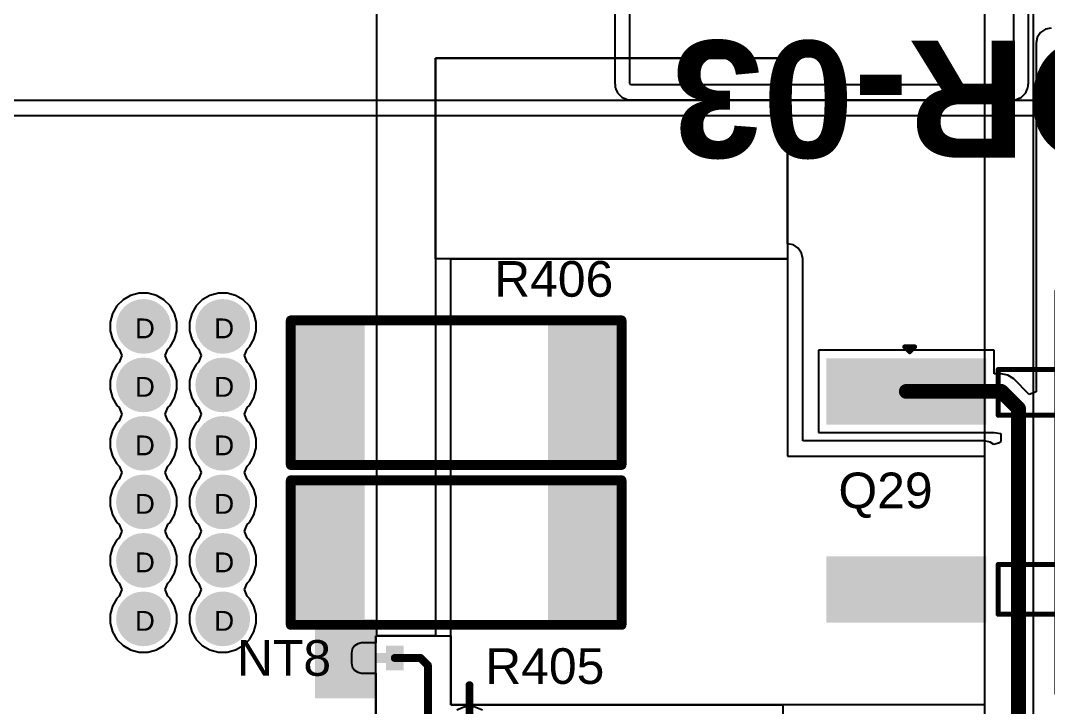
# Model space of a CAD drawing. Header units: inches. Extents: x 0 to 5379, y 0 to 5429.
# Drawn here: x 128.15 to 154.49, y 191.57 to 209.19 of the extents above; entities that cross this region are included whole.
import ezdxf

# ---------------------------------------------------------------- set-up
doc = ezdxf.new("R2010")
doc.units = ezdxf.units.IN
for name, color, linetype in [('Bottom Layer', 5, 'Continuous'), ('Bottom Solder', 6, 'Continuous'), ('Drill Drawing', 1, 'Continuous'), ('GND01', 16, 'Continuous'), ('GND02', 76, 'Continuous'), ('PWR', 156, 'Continuous'), ('SIG 01', 90, 'Continuous'), ('Top Layer', 1, 'Continuous'), ('Top Overlay', 2, 'Continuous'), ('Top Paste', 8, 'Continuous'), ('Top Solder', 216, 'Continuous'), ('Via Holes', 16, 'Continuous')]:
    doc.layers.add(name, color=color, linetype=linetype)
doc.styles.add('Arial', font='', dxfattribs={"height": 0.2})
doc.styles.add('Arial_Bold', font='', dxfattribs={"height": 0.2})
doc.styles.get('Arial').set_extended_font_data('Arial')
doc.styles.get('Arial_Bold').set_extended_font_data('Arial', bold=True)

# ---------------------------------------------------------------- blocks, each defined once
blk = doc.blocks.new('RES_2512_365')
at = {"layer": 'Top Layer'}
for points in [[(-4.05, 1.7), (-2.45, 1.7), (-2.45, -1.7), (-4.05, -1.7)], [(2.45, 1.7), (4.05, 1.7), (4.05, -1.7), (2.45, -1.7)]]:
    blk.add_hatch(color=1, dxfattribs=at).paths.add_polyline_path(points)
at = {"layer": 'Top Paste'}
for points in [[(-4.05, 1.7), (-2.45, 1.7), (-2.45, -1.7), (-4.05, -1.7)], [(2.45, 1.7), (4.05, 1.7), (4.05, -1.7), (2.45, -1.7)]]:
    blk.add_hatch(color=8, dxfattribs=at).paths.add_polyline_path(points)
at = {"layer": 'Top Solder'}
for points in [[(-4.152, 1.802), (-2.348, 1.802), (-2.348, -1.802), (-4.152, -1.802)], [(2.348, 1.802), (4.152, 1.802), (4.152, -1.802), (2.348, -1.802)]]:
    blk.add_hatch(color=216, dxfattribs=at).paths.add_polyline_path(points)
at = {"layer": 'Top Overlay'}
for points in [[(-4.242, 1.854, 0.254, 0.254, 0), (4.237, 1.854, 0.254, 0.254, 0)], [(-4.242, -1.854, 0.254, 0.254, 0), (-4.242, 1.854, 0.254, 0.254, 0)], [(4.237, -1.854, 0.254, 0.254, 0), (4.237, 1.854, 0.254, 0.254, 0)], [(-4.242, -1.854, 0.254, 0.254, 0), (4.237, -1.854, 0.254, 0.254, 0)]]:
    blk.add_lwpolyline(points, format="xyseb", dxfattribs=at)
for points in [[(-4.305, 1.854, 0.127, 0.127, 1), (-4.178, 1.854, 0.127, 0.127, 1)], [(-4.305, 1.854, 0.127, 0.127, 1), (-4.178, 1.854, 0.127, 0.127, 1)], [(4.173, 1.854, 0.127, 0.127, 1), (4.3, 1.854, 0.127, 0.127, 1)], [(4.173, 1.854, 0.127, 0.127, 1), (4.3, 1.854, 0.127, 0.127, 1)], [(-4.305, -1.854, 0.127, 0.127, 1), (-4.178, -1.854, 0.127, 0.127, 1)], [(-4.305, -1.854, 0.127, 0.127, 1), (-4.178, -1.854, 0.127, 0.127, 1)], [(4.173, -1.854, 0.127, 0.127, 1), (4.3, -1.854, 0.127, 0.127, 1)], [(4.173, -1.854, 0.127, 0.127, 1), (4.3, -1.854, 0.127, 0.127, 1)]]:
    blk.add_lwpolyline(points, format="xyseb", close=True, dxfattribs=at)
blk = doc.blocks.new('RES_2512_366')
at = {"layer": 'Top Layer'}
for points in [[(-4.05, 1.7), (-2.45, 1.7), (-2.45, -1.7), (-4.05, -1.7)], [(2.45, 1.7), (4.05, 1.7), (4.05, -1.7), (2.45, -1.7)]]:
    blk.add_hatch(color=1, dxfattribs=at).paths.add_polyline_path(points)
at = {"layer": 'Top Paste'}
for points in [[(-4.05, 1.7), (-2.45, 1.7), (-2.45, -1.7), (-4.05, -1.7)], [(2.45, 1.7), (4.05, 1.7), (4.05, -1.7), (2.45, -1.7)]]:
    blk.add_hatch(color=8, dxfattribs=at).paths.add_polyline_path(points)
at = {"layer": 'Top Solder'}
for points in [[(-4.152, 1.802), (-2.348, 1.802), (-2.348, -1.802), (-4.152, -1.802)], [(2.348, 1.802), (4.152, 1.802), (4.152, -1.802), (2.348, -1.802)]]:
    blk.add_hatch(color=216, dxfattribs=at).paths.add_polyline_path(points)
at = {"layer": 'Top Overlay'}
for points in [[(-4.242, 1.854, 0.254, 0.254, 0), (4.237, 1.854, 0.254, 0.254, 0)], [(-4.242, -1.854, 0.254, 0.254, 0), (-4.242, 1.854, 0.254, 0.254, 0)], [(4.237, -1.854, 0.254, 0.254, 0), (4.237, 1.854, 0.254, 0.254, 0)], [(-4.242, -1.854, 0.254, 0.254, 0), (4.237, -1.854, 0.254, 0.254, 0)]]:
    blk.add_lwpolyline(points, format="xyseb", dxfattribs=at)
for points in [[(-4.305, 1.854, 0.127, 0.127, 1), (-4.178, 1.854, 0.127, 0.127, 1)], [(-4.305, 1.854, 0.127, 0.127, 1), (-4.178, 1.854, 0.127, 0.127, 1)], [(4.173, 1.854, 0.127, 0.127, 1), (4.3, 1.854, 0.127, 0.127, 1)], [(4.173, 1.854, 0.127, 0.127, 1), (4.3, 1.854, 0.127, 0.127, 1)], [(-4.305, -1.854, 0.127, 0.127, 1), (-4.178, -1.854, 0.127, 0.127, 1)], [(-4.305, -1.854, 0.127, 0.127, 1), (-4.178, -1.854, 0.127, 0.127, 1)], [(4.173, -1.854, 0.127, 0.127, 1), (4.3, -1.854, 0.127, 0.127, 1)], [(4.173, -1.854, 0.127, 0.127, 1), (4.3, -1.854, 0.127, 0.127, 1)]]:
    blk.add_lwpolyline(points, format="xyseb", close=True, dxfattribs=at)
blk = doc.blocks.new('H2PAK_2_746')
at = {"layer": 'Top Layer'}
for points in [[(-5.5, 0.828), (-5.5, 10.328), (5.5, 10.328), (5.5, 0.828)], [(-3.34, -3.578), (-1.74, -3.578), (-1.74, -7.578), (-3.34, -7.578)], [(1.74, -3.578), (3.34, -3.578), (3.34, -7.578), (1.74, -7.578)]]:
    blk.add_hatch(color=1, dxfattribs=at).paths.add_polyline_path(points)
at = {"layer": 'Top Paste'}
for points in [[(-5.5, 0.828), (-5.5, 10.328), (5.5, 10.328), (5.5, 0.828)], [(-3.34, -3.578), (-1.74, -3.578), (-1.74, -7.578), (-3.34, -7.578)], [(1.74, -3.578), (3.34, -3.578), (3.34, -7.578), (1.74, -7.578)]]:
    blk.add_hatch(color=8, dxfattribs=at).paths.add_polyline_path(points)
at = {"layer": 'Top Solder'}
for points in [[(-5.551, 0.778), (-5.551, 10.379), (5.551, 10.379), (5.551, 0.778)], [(-3.391, -3.528), (-1.689, -3.528), (-1.689, -7.629), (-3.391, -7.629)], [(1.689, -3.528), (3.391, -3.528), (3.391, -7.629), (1.689, -7.629)]]:
    blk.add_hatch(color=216, dxfattribs=at).paths.add_polyline_path(points)
at = {"layer": 'Top Overlay'}
for points in [[(-5.1, -1.725, 0.127, 0.127, 0), (-5.1, 0.478, 0.127, 0.127, 0)], [(5.2, -1.725, 0.127, 0.127, 0), (5.2, 0.578, 0.127, 0.127, 0)], [(5.2, -1.725, 0.127, 0.127, 0), (-5.1, -1.725, 0.127, 0.127, 0)], [(-3.07, -1.725, 0.127, 0.127, 0), (-3.1, -1.725, 0.127, 0.127, 0)], [(-3.1, -3.225, 0.127, 0.127, 0), (-3.1, -1.725, 0.127, 0.127, 0)], [(-1.927, -3.225, 0.127, 0.127, 0), (-1.927, -1.725, 0.127, 0.127, 0)], [(1.959, -1.725, 0.127, 0.127, 0), (1.9, -1.725, 0.127, 0.127, 0)], [(1.9, -3.225, 0.127, 0.127, 0), (1.9, -1.725, 0.127, 0.127, 0)], [(3.178, -3.225, 0.127, 0.127, 0), (3.178, -1.725, 0.127, 0.127, 0)], [(-1.927, -3.225, 0.127, 0.127, 0), (-3.1, -3.225, 0.127, 0.127, 0)], [(3.178, -3.225, 0.127, 0.127, 0), (1.9, -3.225, 0.127, 0.127, 0)], [(-3.683, -5.62, 0.127, 0.127, 0), (-3.683, -5.366, 0.127, 0.127, 0)], [(-3.556, -5.493, 0.127, 0.127, 0), (-3.683, -5.366, 0.127, 0.127, 0)], [(-3.683, -5.62, 0.127, 0.127, 0), (-3.556, -5.493, 0.127, 0.127, 0)]]:
    blk.add_lwpolyline(points, format="xyseb", dxfattribs=at)
for points in [[(-5.132, 0.478, 0.0635, 0.0635, 1), (-5.068, 0.478, 0.0635, 0.0635, 1)], [(5.168, 0.578, 0.0635, 0.0635, 1), (5.232, 0.578, 0.0635, 0.0635, 1)], [(-5.132, -1.725, 0.0635, 0.0635, 1), (-5.068, -1.725, 0.0635, 0.0635, 1)], [(-5.132, -1.725, 0.0635, 0.0635, 1), (-5.068, -1.725, 0.0635, 0.0635, 1)], [(-3.132, -1.725, 0.0635, 0.0635, 1), (-3.068, -1.725, 0.0635, 0.0635, 1)], [(-3.132, -1.725, 0.0635, 0.0635, 1), (-3.068, -1.725, 0.0635, 0.0635, 1)], [(-3.102, -1.725, 0.0635, 0.0635, 1), (-3.039, -1.725, 0.0635, 0.0635, 1)], [(-1.959, -1.725, 0.0635, 0.0635, 1), (-1.896, -1.725, 0.0635, 0.0635, 1)], [(1.868, -1.725, 0.0635, 0.0635, 1), (1.932, -1.725, 0.0635, 0.0635, 1)], [(1.868, -1.725, 0.0635, 0.0635, 1), (1.932, -1.725, 0.0635, 0.0635, 1)], [(1.927, -1.725, 0.0635, 0.0635, 1), (1.99, -1.725, 0.0635, 0.0635, 1)], [(3.146, -1.725, 0.0635, 0.0635, 1), (3.21, -1.725, 0.0635, 0.0635, 1)], [(5.168, -1.725, 0.0635, 0.0635, 1), (5.232, -1.725, 0.0635, 0.0635, 1)], [(5.168, -1.725, 0.0635, 0.0635, 1), (5.232, -1.725, 0.0635, 0.0635, 1)], [(-3.132, -3.225, 0.0635, 0.0635, 1), (-3.068, -3.225, 0.0635, 0.0635, 1)], [(-3.132, -3.225, 0.0635, 0.0635, 1), (-3.068, -3.225, 0.0635, 0.0635, 1)], [(-1.959, -3.225, 0.0635, 0.0635, 1), (-1.896, -3.225, 0.0635, 0.0635, 1)], [(-1.959, -3.225, 0.0635, 0.0635, 1), (-1.896, -3.225, 0.0635, 0.0635, 1)], [(1.868, -3.225, 0.0635, 0.0635, 1), (1.932, -3.225, 0.0635, 0.0635, 1)], [(1.868, -3.225, 0.0635, 0.0635, 1), (1.932, -3.225, 0.0635, 0.0635, 1)], [(3.146, -3.225, 0.0635, 0.0635, 1), (3.21, -3.225, 0.0635, 0.0635, 1)], [(3.146, -3.225, 0.0635, 0.0635, 1), (3.21, -3.225, 0.0635, 0.0635, 1)], [(-3.714, -5.366, 0.0635, 0.0635, 1), (-3.651, -5.366, 0.0635, 0.0635, 1)], [(-3.714, -5.366, 0.0635, 0.0635, 1), (-3.651, -5.366, 0.0635, 0.0635, 1)], [(-3.587, -5.493, 0.0635, 0.0635, 1), (-3.524, -5.493, 0.0635, 0.0635, 1)], [(-3.587, -5.493, 0.0635, 0.0635, 1), (-3.524, -5.493, 0.0635, 0.0635, 1)], [(-3.714, -5.62, 0.0635, 0.0635, 1), (-3.651, -5.62, 0.0635, 0.0635, 1)], [(-3.714, -5.62, 0.0635, 0.0635, 1), (-3.651, -5.62, 0.0635, 0.0635, 1)]]:
    blk.add_lwpolyline(points, format="xyseb", close=True, dxfattribs=at)
blk = doc.blocks.new('N___T___P___773')
at = {"layer": 'Top Layer'}
for points in [[(-0.699, -0.318), (-0.699, 0.318), (-0.241, 0.318), (-0.241, -0.318)], [(0.241, -0.318), (0.241, 0.318), (0.699, 0.318), (0.699, -0.318)], [(-0.381, -0.127), (0.381, -0.127), (0.381, 0.127), (-0.381, 0.127)]]:
    blk.add_hatch(color=1, dxfattribs=at).paths.add_polyline_path(points)
at = {"layer": 'Top Paste'}
for points in [[(-0.699, -0.318), (-0.699, 0.318), (-0.241, 0.318), (-0.241, -0.318)], [(0.241, -0.318), (0.241, 0.318), (0.699, 0.318), (0.699, -0.318)]]:
    blk.add_hatch(color=8, dxfattribs=at).paths.add_polyline_path(points)

msp = doc.modelspace()

# ---------------------------------------------------------------- hatches: boundary and pattern name
at = {"layer": 'Bottom Layer'}
h = msp.add_hatch(color=5, dxfattribs=at)
edge = h.paths.add_edge_path()
edge.add_arc((131.297, 201.347), 0.6, 0, 360)
h = msp.add_hatch(color=5, dxfattribs=at)
edge = h.paths.add_edge_path()
edge.add_arc((133.329, 201.347), 0.6, 0, 360)
h = msp.add_hatch(color=5, dxfattribs=at)
edge = h.paths.add_edge_path()
edge.add_arc((131.297, 199.846), 0.6, 0, 360)
h = msp.add_hatch(color=5, dxfattribs=at)
edge = h.paths.add_edge_path()
edge.add_arc((133.329, 199.846), 0.6, 0, 360)
h = msp.add_hatch(color=5, dxfattribs=at)
edge = h.paths.add_edge_path()
edge.add_arc((131.297, 198.346), 0.6, 0, 360)
h = msp.add_hatch(color=5, dxfattribs=at)
edge = h.paths.add_edge_path()
edge.add_arc((133.329, 198.346), 0.6, 0, 360)
h = msp.add_hatch(color=5, dxfattribs=at)
edge = h.paths.add_edge_path()
edge.add_arc((131.297, 196.846), 0.6, 0, 360)
h = msp.add_hatch(color=5, dxfattribs=at)
edge = h.paths.add_edge_path()
edge.add_arc((133.329, 196.846), 0.6, 0, 360)
h = msp.add_hatch(color=5, dxfattribs=at)
edge = h.paths.add_edge_path()
edge.add_arc((131.297, 195.345), 0.6, 0, 360)
h = msp.add_hatch(color=5, dxfattribs=at)
edge = h.paths.add_edge_path()
edge.add_arc((133.329, 195.345), 0.6, 0, 360)
h = msp.add_hatch(color=5, dxfattribs=at)
edge = h.paths.add_edge_path()
edge.add_arc((131.297, 193.845), 0.6, 0, 360)
h = msp.add_hatch(color=5, dxfattribs=at)
edge = h.paths.add_edge_path()
edge.add_arc((133.329, 193.845), 0.6, 0, 360)
at = {"layer": 'Bottom Solder'}
h = msp.add_hatch(color=6, dxfattribs=at)
edge = h.paths.add_edge_path()
edge.add_arc((131.297, 201.347), 0.702, 0, 360)
h = msp.add_hatch(color=6, dxfattribs=at)
edge = h.paths.add_edge_path()
edge.add_arc((133.329, 201.347), 0.702, 0, 360)
h = msp.add_hatch(color=6, dxfattribs=at)
edge = h.paths.add_edge_path()
edge.add_arc((131.297, 199.846), 0.702, 0, 360)
h = msp.add_hatch(color=6, dxfattribs=at)
edge = h.paths.add_edge_path()
edge.add_arc((133.329, 199.846), 0.702, 0, 360)
h = msp.add_hatch(color=6, dxfattribs=at)
edge = h.paths.add_edge_path()
edge.add_arc((131.297, 198.346), 0.702, 0, 360)
h = msp.add_hatch(color=6, dxfattribs=at)
edge = h.paths.add_edge_path()
edge.add_arc((133.329, 198.346), 0.702, 0, 360)
h = msp.add_hatch(color=6, dxfattribs=at)
edge = h.paths.add_edge_path()
edge.add_arc((131.297, 196.846), 0.702, 0, 360)
h = msp.add_hatch(color=6, dxfattribs=at)
edge = h.paths.add_edge_path()
edge.add_arc((133.329, 196.846), 0.702, 0, 360)
h = msp.add_hatch(color=6, dxfattribs=at)
edge = h.paths.add_edge_path()
edge.add_arc((131.297, 195.345), 0.702, 0, 360)
h = msp.add_hatch(color=6, dxfattribs=at)
edge = h.paths.add_edge_path()
edge.add_arc((133.329, 195.345), 0.702, 0, 360)
h = msp.add_hatch(color=6, dxfattribs=at)
edge = h.paths.add_edge_path()
edge.add_arc((131.297, 193.845), 0.702, 0, 360)
h = msp.add_hatch(color=6, dxfattribs=at)
edge = h.paths.add_edge_path()
edge.add_arc((133.329, 193.845), 0.702, 0, 360)
at = {"layer": 'GND01'}
h = msp.add_hatch(color=16, dxfattribs=at)
edge = h.paths.add_edge_path()
edge.add_arc((131.297, 201.347), 0.6, 0, 360)
h = msp.add_hatch(color=16, dxfattribs=at)
edge = h.paths.add_edge_path()
edge.add_arc((133.329, 201.347), 0.6, 0, 360)
h = msp.add_hatch(color=16, dxfattribs=at)
edge = h.paths.add_edge_path()
edge.add_arc((131.297, 199.846), 0.6, 0, 360)
h = msp.add_hatch(color=16, dxfattribs=at)
edge = h.paths.add_edge_path()
edge.add_arc((133.329, 199.846), 0.6, 0, 360)
h = msp.add_hatch(color=16, dxfattribs=at)
edge = h.paths.add_edge_path()
edge.add_arc((131.297, 198.346), 0.6, 0, 360)
h = msp.add_hatch(color=16, dxfattribs=at)
edge = h.paths.add_edge_path()
edge.add_arc((133.329, 198.346), 0.6, 0, 360)
h = msp.add_hatch(color=16, dxfattribs=at)
edge = h.paths.add_edge_path()
edge.add_arc((131.297, 196.846), 0.6, 0, 360)
h = msp.add_hatch(color=16, dxfattribs=at)
edge = h.paths.add_edge_path()
edge.add_arc((133.329, 196.846), 0.6, 0, 360)
h = msp.add_hatch(color=16, dxfattribs=at)
edge = h.paths.add_edge_path()
edge.add_arc((131.297, 195.345), 0.6, 0, 360)
h = msp.add_hatch(color=16, dxfattribs=at)
edge = h.paths.add_edge_path()
edge.add_arc((133.329, 195.345), 0.6, 0, 360)
h = msp.add_hatch(color=16, dxfattribs=at)
edge = h.paths.add_edge_path()
edge.add_arc((131.297, 193.845), 0.6, 0, 360)
h = msp.add_hatch(color=16, dxfattribs=at)
edge = h.paths.add_edge_path()
edge.add_arc((133.329, 193.845), 0.6, 0, 360)
at = {"layer": 'GND02'}
h = msp.add_hatch(color=76, dxfattribs=at)
edge = h.paths.add_edge_path()
edge.add_arc((131.297, 201.347), 0.6, 0, 360)
h = msp.add_hatch(color=76, dxfattribs=at)
edge = h.paths.add_edge_path()
edge.add_arc((133.329, 201.347), 0.6, 0, 360)
h = msp.add_hatch(color=76, dxfattribs=at)
edge = h.paths.add_edge_path()
edge.add_arc((131.297, 199.846), 0.6, 0, 360)
h = msp.add_hatch(color=76, dxfattribs=at)
edge = h.paths.add_edge_path()
edge.add_arc((133.329, 199.846), 0.6, 0, 360)
h = msp.add_hatch(color=76, dxfattribs=at)
edge = h.paths.add_edge_path()
edge.add_arc((131.297, 198.346), 0.6, 0, 360)
h = msp.add_hatch(color=76, dxfattribs=at)
edge = h.paths.add_edge_path()
edge.add_arc((133.329, 198.346), 0.6, 0, 360)
h = msp.add_hatch(color=76, dxfattribs=at)
edge = h.paths.add_edge_path()
edge.add_arc((131.297, 196.846), 0.6, 0, 360)
h = msp.add_hatch(color=76, dxfattribs=at)
edge = h.paths.add_edge_path()
edge.add_arc((133.329, 196.846), 0.6, 0, 360)
h = msp.add_hatch(color=76, dxfattribs=at)
edge = h.paths.add_edge_path()
edge.add_arc((131.297, 195.345), 0.6, 0, 360)
h = msp.add_hatch(color=76, dxfattribs=at)
edge = h.paths.add_edge_path()
edge.add_arc((133.329, 195.345), 0.6, 0, 360)
h = msp.add_hatch(color=76, dxfattribs=at)
edge = h.paths.add_edge_path()
edge.add_arc((131.297, 193.845), 0.6, 0, 360)
h = msp.add_hatch(color=76, dxfattribs=at)
edge = h.paths.add_edge_path()
edge.add_arc((133.329, 193.845), 0.6, 0, 360)
at = {"layer": 'PWR'}
h = msp.add_hatch(color=156, dxfattribs=at)
edge = h.paths.add_edge_path()
edge.add_arc((131.297, 201.347), 0.6, 0, 360)
h = msp.add_hatch(color=156, dxfattribs=at)
edge = h.paths.add_edge_path()
edge.add_arc((133.329, 201.347), 0.6, 0, 360)
h = msp.add_hatch(color=156, dxfattribs=at)
edge = h.paths.add_edge_path()
edge.add_arc((131.297, 199.846), 0.6, 0, 360)
h = msp.add_hatch(color=156, dxfattribs=at)
edge = h.paths.add_edge_path()
edge.add_arc((133.329, 199.846), 0.6, 0, 360)
h = msp.add_hatch(color=156, dxfattribs=at)
edge = h.paths.add_edge_path()
edge.add_arc((131.297, 198.346), 0.6, 0, 360)
h = msp.add_hatch(color=156, dxfattribs=at)
edge = h.paths.add_edge_path()
edge.add_arc((133.329, 198.346), 0.6, 0, 360)
h = msp.add_hatch(color=156, dxfattribs=at)
edge = h.paths.add_edge_path()
edge.add_arc((131.297, 196.846), 0.6, 0, 360)
h = msp.add_hatch(color=156, dxfattribs=at)
edge = h.paths.add_edge_path()
edge.add_arc((133.329, 196.846), 0.6, 0, 360)
h = msp.add_hatch(color=156, dxfattribs=at)
edge = h.paths.add_edge_path()
edge.add_arc((131.297, 195.345), 0.6, 0, 360)
h = msp.add_hatch(color=156, dxfattribs=at)
edge = h.paths.add_edge_path()
edge.add_arc((133.329, 195.345), 0.6, 0, 360)
h = msp.add_hatch(color=156, dxfattribs=at)
edge = h.paths.add_edge_path()
edge.add_arc((131.297, 193.845), 0.6, 0, 360)
h = msp.add_hatch(color=156, dxfattribs=at)
edge = h.paths.add_edge_path()
edge.add_arc((133.329, 193.845), 0.6, 0, 360)
at = {"layer": 'SIG 01'}
h = msp.add_hatch(color=90, dxfattribs=at)
edge = h.paths.add_edge_path()
edge.add_arc((131.297, 201.347), 0.6, 0, 360)
h = msp.add_hatch(color=90, dxfattribs=at)
edge = h.paths.add_edge_path()
edge.add_arc((133.329, 201.347), 0.6, 0, 360)
h = msp.add_hatch(color=90, dxfattribs=at)
edge = h.paths.add_edge_path()
edge.add_arc((131.297, 199.846), 0.6, 0, 360)
h = msp.add_hatch(color=90, dxfattribs=at)
edge = h.paths.add_edge_path()
edge.add_arc((133.329, 199.846), 0.6, 0, 360)
h = msp.add_hatch(color=90, dxfattribs=at)
edge = h.paths.add_edge_path()
edge.add_arc((131.297, 198.346), 0.6, 0, 360)
h = msp.add_hatch(color=90, dxfattribs=at)
edge = h.paths.add_edge_path()
edge.add_arc((133.329, 198.346), 0.6, 0, 360)
h = msp.add_hatch(color=90, dxfattribs=at)
edge = h.paths.add_edge_path()
edge.add_arc((131.297, 196.846), 0.6, 0, 360)
h = msp.add_hatch(color=90, dxfattribs=at)
edge = h.paths.add_edge_path()
edge.add_arc((133.329, 196.846), 0.6, 0, 360)
h = msp.add_hatch(color=90, dxfattribs=at)
edge = h.paths.add_edge_path()
edge.add_arc((131.297, 195.345), 0.6, 0, 360)
h = msp.add_hatch(color=90, dxfattribs=at)
edge = h.paths.add_edge_path()
edge.add_arc((133.329, 195.345), 0.6, 0, 360)
h = msp.add_hatch(color=90, dxfattribs=at)
edge = h.paths.add_edge_path()
edge.add_arc((131.297, 193.845), 0.6, 0, 360)
h = msp.add_hatch(color=90, dxfattribs=at)
edge = h.paths.add_edge_path()
edge.add_arc((133.329, 193.845), 0.6, 0, 360)
at = {"layer": 'Top Layer'}
h = msp.add_hatch(color=1, dxfattribs=at)
edge = h.paths.add_edge_path()
edge.add_arc((131.297, 201.347), 0.6, 0, 360)
h = msp.add_hatch(color=1, dxfattribs=at)
edge = h.paths.add_edge_path()
edge.add_arc((133.329, 201.347), 0.6, 0, 360)
h = msp.add_hatch(color=1, dxfattribs=at)
edge = h.paths.add_edge_path()
edge.add_arc((131.297, 199.846), 0.6, 0, 360)
h = msp.add_hatch(color=1, dxfattribs=at)
edge = h.paths.add_edge_path()
edge.add_arc((133.329, 199.846), 0.6, 0, 360)
h = msp.add_hatch(color=1, dxfattribs=at)
edge = h.paths.add_edge_path()
edge.add_arc((131.297, 198.346), 0.6, 0, 360)
h = msp.add_hatch(color=1, dxfattribs=at)
edge = h.paths.add_edge_path()
edge.add_arc((133.329, 198.346), 0.6, 0, 360)
h = msp.add_hatch(color=1, dxfattribs=at)
edge = h.paths.add_edge_path()
edge.add_arc((131.297, 196.846), 0.6, 0, 360)
h = msp.add_hatch(color=1, dxfattribs=at)
edge = h.paths.add_edge_path()
edge.add_arc((133.329, 196.846), 0.6, 0, 360)
h = msp.add_hatch(color=1, dxfattribs=at)
edge = h.paths.add_edge_path()
edge.add_arc((131.297, 195.345), 0.6, 0, 360)
h = msp.add_hatch(color=1, dxfattribs=at)
edge = h.paths.add_edge_path()
edge.add_arc((133.329, 195.345), 0.6, 0, 360)
h = msp.add_hatch(color=1, dxfattribs=at)
edge = h.paths.add_edge_path()
edge.add_arc((131.297, 193.845), 0.6, 0, 360)
h = msp.add_hatch(color=1, dxfattribs=at)
edge = h.paths.add_edge_path()
edge.add_arc((133.329, 193.845), 0.6, 0, 360)
msp.add_hatch(color=1, dxfattribs=at).paths.add_polyline_path([(135.691, 191.81), (137.256, 191.81), (137.256, 193.845), (135.691, 193.845)])
at = {"layer": 'Top Solder'}
h = msp.add_hatch(color=216, dxfattribs=at)
edge = h.paths.add_edge_path()
edge.add_arc((131.297, 201.347), 0.702, 0, 360)
h = msp.add_hatch(color=216, dxfattribs=at)
edge = h.paths.add_edge_path()
edge.add_arc((133.329, 201.347), 0.702, 0, 360)
h = msp.add_hatch(color=216, dxfattribs=at)
edge = h.paths.add_edge_path()
edge.add_arc((131.297, 199.846), 0.702, 0, 360)
h = msp.add_hatch(color=216, dxfattribs=at)
edge = h.paths.add_edge_path()
edge.add_arc((133.329, 199.846), 0.702, 0, 360)
h = msp.add_hatch(color=216, dxfattribs=at)
edge = h.paths.add_edge_path()
edge.add_arc((131.297, 198.346), 0.702, 0, 360)
h = msp.add_hatch(color=216, dxfattribs=at)
edge = h.paths.add_edge_path()
edge.add_arc((133.329, 198.346), 0.702, 0, 360)
h = msp.add_hatch(color=216, dxfattribs=at)
edge = h.paths.add_edge_path()
edge.add_arc((131.297, 196.846), 0.702, 0, 360)
h = msp.add_hatch(color=216, dxfattribs=at)
edge = h.paths.add_edge_path()
edge.add_arc((133.329, 196.846), 0.702, 0, 360)
h = msp.add_hatch(color=216, dxfattribs=at)
edge = h.paths.add_edge_path()
edge.add_arc((131.297, 195.345), 0.702, 0, 360)
h = msp.add_hatch(color=216, dxfattribs=at)
edge = h.paths.add_edge_path()
edge.add_arc((133.329, 195.345), 0.702, 0, 360)
h = msp.add_hatch(color=216, dxfattribs=at)
edge = h.paths.add_edge_path()
edge.add_arc((131.297, 193.845), 0.702, 0, 360)
h = msp.add_hatch(color=216, dxfattribs=at)
edge = h.paths.add_edge_path()
edge.add_arc((133.329, 193.845), 0.702, 0, 360)
at = {"layer": 'Via Holes'}
h = msp.add_hatch(color=7, dxfattribs=at)
edge = h.paths.add_edge_path()
edge.add_arc((131.297, 201.347), 0.35, 0, 360)
h = msp.add_hatch(color=7, dxfattribs=at)
edge = h.paths.add_edge_path()
edge.add_arc((133.329, 201.347), 0.35, 0, 360)
h = msp.add_hatch(color=7, dxfattribs=at)
edge = h.paths.add_edge_path()
edge.add_arc((131.297, 199.846), 0.35, 0, 360)
h = msp.add_hatch(color=7, dxfattribs=at)
edge = h.paths.add_edge_path()
edge.add_arc((133.329, 199.846), 0.35, 0, 360)
h = msp.add_hatch(color=7, dxfattribs=at)
edge = h.paths.add_edge_path()
edge.add_arc((131.297, 198.346), 0.35, 0, 360)
h = msp.add_hatch(color=7, dxfattribs=at)
edge = h.paths.add_edge_path()
edge.add_arc((133.329, 198.346), 0.35, 0, 360)
h = msp.add_hatch(color=7, dxfattribs=at)
edge = h.paths.add_edge_path()
edge.add_arc((131.297, 196.846), 0.35, 0, 360)
h = msp.add_hatch(color=7, dxfattribs=at)
edge = h.paths.add_edge_path()
edge.add_arc((133.329, 196.846), 0.35, 0, 360)
h = msp.add_hatch(color=7, dxfattribs=at)
edge = h.paths.add_edge_path()
edge.add_arc((131.297, 195.345), 0.35, 0, 360)
h = msp.add_hatch(color=7, dxfattribs=at)
edge = h.paths.add_edge_path()
edge.add_arc((133.329, 195.345), 0.35, 0, 360)
h = msp.add_hatch(color=7, dxfattribs=at)
edge = h.paths.add_edge_path()
edge.add_arc((131.297, 193.845), 0.35, 0, 360)
h = msp.add_hatch(color=7, dxfattribs=at)
edge = h.paths.add_edge_path()
edge.add_arc((133.329, 193.845), 0.35, 0, 360)

# ---------------------------------------------------------------- linework, layer by layer
at = {"layer": 'Bottom Layer'}
for p, q in [((152.851, 219.659), (152.851, 154.98)), ((154.108, 156.083), (154.108, 219.659)), ((154.108, 156.083), (154.108, 219.612)), ((152.851, 211.774), (152.851, 154.98))]:
    msp.add_line(p, q, dxfattribs=at)
at = {"layer": 'PWR'}
for p, q in [((172.552, 207.144), (109.611, 207.144)), ((109.684, 206.756), (172.552, 206.756)), ((130.968, 202.143), (130.773, 202.03)), ((131.185, 202.201), (130.968, 202.143)), ((131.41, 202.201), (131.185, 202.201)), ((131.627, 202.143), (131.41, 202.201)), ((131.822, 202.03), (131.627, 202.143)), ((133, 202.143), (132.805, 202.03)), ((133.217, 202.201), (133, 202.143)), ((133.442, 202.201), (133.217, 202.201)), ((133.659, 202.143), (133.442, 202.201)), ((133.854, 202.03), (133.659, 202.143)), ((130.614, 201.871), (130.501, 201.677)), ((130.773, 202.03), (130.614, 201.871)), ((131.981, 201.871), (131.822, 202.03)), ((132.093, 201.677), (131.981, 201.871)), ((132.646, 201.871), (132.533, 201.677)), ((132.805, 202.03), (132.646, 201.871)), ((134.013, 201.871), (133.854, 202.03)), ((134.125, 201.677), (134.013, 201.871)), ((130.501, 201.677), (130.443, 201.459)), ((132.151, 201.459), (132.093, 201.677)), ((132.533, 201.677), (132.475, 201.459)), ((134.183, 201.459), (134.125, 201.677)), ((130.443, 201.459), (130.443, 201.234)), ((132.151, 201.234), (132.151, 201.459)), ((132.475, 201.459), (132.475, 201.234)), ((134.183, 201.234), (134.183, 201.459)), ((130.443, 201.234), (130.501, 201.017)), ((132.093, 201.017), (132.151, 201.234)), ((132.475, 201.234), (132.533, 201.017)), ((134.125, 201.017), (134.183, 201.234)), ((130.501, 201.017), (130.614, 200.823)), ((130.614, 200.823), (130.672, 200.765)), ((130.672, 200.765), (130.744, 200.597)), ((131.85, 200.597), (131.923, 200.765)), ((131.923, 200.765), (131.981, 200.823)), ((131.981, 200.823), (132.093, 201.017)), ((132.533, 201.017), (132.646, 200.823)), ((132.646, 200.823), (132.704, 200.765)), ((132.704, 200.765), (132.776, 200.597)), ((133.882, 200.597), (133.955, 200.765)), ((133.955, 200.765), (134.013, 200.823)), ((134.013, 200.823), (134.125, 201.017)), ((130.744, 200.597), (130.672, 200.429)), ((131.923, 200.429), (131.85, 200.597)), ((132.776, 200.597), (132.704, 200.429)), ((133.955, 200.429), (133.882, 200.597)), ((130.614, 200.371), (130.501, 200.176)), ((130.672, 200.429), (130.614, 200.371)), ((131.981, 200.371), (131.923, 200.429)), ((132.093, 200.176), (131.981, 200.371)), ((132.646, 200.371), (132.533, 200.176)), ((132.704, 200.429), (132.646, 200.371)), ((134.013, 200.371), (133.955, 200.429)), ((134.125, 200.176), (134.013, 200.371)), ((130.501, 200.176), (130.443, 199.959)), ((132.151, 199.959), (132.093, 200.176)), ((132.533, 200.176), (132.475, 199.959)), ((134.183, 199.959), (134.125, 200.176)), ((130.443, 199.959), (130.443, 199.734)), ((130.443, 199.734), (130.501, 199.517)), ((132.093, 199.517), (132.151, 199.734)), ((132.151, 199.734), (132.151, 199.959)), ((132.475, 199.959), (132.475, 199.734)), ((132.475, 199.734), (132.533, 199.517)), ((134.125, 199.517), (134.183, 199.734)), ((134.183, 199.734), (134.183, 199.959)), ((130.501, 199.517), (130.614, 199.322)), ((131.981, 199.322), (132.093, 199.517)), ((132.533, 199.517), (132.646, 199.322)), ((134.013, 199.322), (134.125, 199.517)), ((130.614, 199.322), (130.672, 199.264)), ((130.672, 199.264), (130.744, 199.096)), ((131.85, 199.096), (131.923, 199.264)), ((131.923, 199.264), (131.981, 199.322)), ((132.646, 199.322), (132.704, 199.264)), ((132.704, 199.264), (132.776, 199.096)), ((133.882, 199.096), (133.955, 199.264)), ((133.955, 199.264), (134.013, 199.322)), ((130.672, 198.928), (130.614, 198.87)), ((130.744, 199.096), (130.672, 198.928)), ((131.923, 198.928), (131.85, 199.096)), ((131.981, 198.87), (131.923, 198.928)), ((132.704, 198.928), (132.646, 198.87)), ((132.776, 199.096), (132.704, 198.928)), ((133.955, 198.928), (133.882, 199.096)), ((134.013, 198.87), (133.955, 198.928)), ((130.501, 198.676), (130.443, 198.459)), ((130.614, 198.87), (130.501, 198.676)), ((132.093, 198.676), (131.981, 198.87)), ((132.151, 198.459), (132.093, 198.676)), ((132.533, 198.676), (132.475, 198.459)), ((132.646, 198.87), (132.533, 198.676)), ((134.125, 198.676), (134.013, 198.87)), ((134.183, 198.459), (134.125, 198.676)), ((130.443, 198.459), (130.443, 198.234)), ((132.151, 198.234), (132.151, 198.459)), ((132.475, 198.459), (132.475, 198.234)), ((134.183, 198.234), (134.183, 198.459)), ((130.443, 198.234), (130.501, 198.016)), ((132.093, 198.016), (132.151, 198.234)), ((132.475, 198.234), (132.533, 198.016)), ((134.125, 198.016), (134.183, 198.234)), ((130.501, 198.016), (130.614, 197.822)), ((131.981, 197.822), (132.093, 198.016)), ((132.533, 198.016), (132.646, 197.822)), ((134.013, 197.822), (134.125, 198.016)), ((130.614, 197.822), (130.672, 197.764)), ((130.672, 197.764), (130.744, 197.596)), ((131.85, 197.596), (131.923, 197.764)), ((131.923, 197.764), (131.981, 197.822)), ((132.646, 197.822), (132.704, 197.764)), ((132.704, 197.764), (132.776, 197.596)), ((133.882, 197.596), (133.955, 197.764)), ((133.955, 197.764), (134.013, 197.822)), ((130.614, 197.37), (130.501, 197.175)), ((130.672, 197.428), (130.614, 197.37)), ((130.744, 197.596), (130.672, 197.428)), ((131.923, 197.428), (131.85, 197.596)), ((131.981, 197.37), (131.923, 197.428)), ((132.093, 197.175), (131.981, 197.37)), ((132.646, 197.37), (132.533, 197.175)), ((132.704, 197.428), (132.646, 197.37)), ((132.776, 197.596), (132.704, 197.428)), ((133.955, 197.428), (133.882, 197.596)), ((134.013, 197.37), (133.955, 197.428)), ((134.125, 197.175), (134.013, 197.37)), ((130.501, 197.175), (130.443, 196.958)), ((132.151, 196.958), (132.093, 197.175)), ((132.533, 197.175), (132.475, 196.958)), ((134.183, 196.958), (134.125, 197.175)), ((130.443, 196.958), (130.443, 196.733)), ((132.151, 196.733), (132.151, 196.958)), ((132.475, 196.958), (132.475, 196.733)), ((134.183, 196.733), (134.183, 196.958)), ((130.443, 196.733), (130.501, 196.516)), ((132.093, 196.516), (132.151, 196.733)), ((132.475, 196.733), (132.533, 196.516)), ((134.125, 196.516), (134.183, 196.733)), ((130.501, 196.516), (130.614, 196.321)), ((130.614, 196.321), (130.672, 196.263)), ((131.923, 196.263), (131.981, 196.321)), ((131.981, 196.321), (132.093, 196.516)), ((132.533, 196.516), (132.646, 196.321)), ((132.646, 196.321), (132.704, 196.263)), ((133.955, 196.263), (134.013, 196.321)), ((134.013, 196.321), (134.125, 196.516)), ((130.672, 196.263), (130.744, 196.095)), ((130.744, 196.095), (130.672, 195.927)), ((131.85, 196.095), (131.923, 196.263)), ((131.923, 195.927), (131.85, 196.095)), ((132.704, 196.263), (132.776, 196.095)), ((132.776, 196.095), (132.704, 195.927)), ((133.882, 196.095), (133.955, 196.263)), ((133.955, 195.927), (133.882, 196.095)), ((130.614, 195.87), (130.501, 195.675)), ((130.672, 195.927), (130.614, 195.87)), ((131.981, 195.87), (131.923, 195.927)), ((132.093, 195.675), (131.981, 195.87)), ((132.646, 195.87), (132.533, 195.675)), ((132.704, 195.927), (132.646, 195.87)), ((134.013, 195.87), (133.955, 195.927)), ((134.125, 195.675), (134.013, 195.87)), ((130.501, 195.675), (130.443, 195.458)), ((132.151, 195.458), (132.093, 195.675)), ((132.533, 195.675), (132.475, 195.458)), ((134.183, 195.458), (134.125, 195.675)), ((130.443, 195.458), (130.443, 195.233)), ((130.443, 195.233), (130.501, 195.016)), ((132.093, 195.016), (132.151, 195.233)), ((132.151, 195.233), (132.151, 195.458)), ((132.475, 195.458), (132.475, 195.233)), ((132.475, 195.233), (132.533, 195.016)), ((134.125, 195.016), (134.183, 195.233)), ((134.183, 195.233), (134.183, 195.458)), ((130.501, 195.016), (130.614, 194.821)), ((131.981, 194.821), (132.093, 195.016)), ((132.533, 195.016), (132.646, 194.821)), ((134.013, 194.821), (134.125, 195.016)), ((130.614, 194.821), (130.672, 194.763)), ((130.672, 194.763), (130.744, 194.595)), ((131.85, 194.595), (131.923, 194.763)), ((131.923, 194.763), (131.981, 194.821)), ((132.646, 194.821), (132.704, 194.763)), ((132.704, 194.763), (132.776, 194.595)), ((133.882, 194.595), (133.955, 194.763)), ((133.955, 194.763), (134.013, 194.821)), ((130.744, 194.595), (130.672, 194.427)), ((131.923, 194.427), (131.85, 194.595)), ((132.776, 194.595), (132.704, 194.427)), ((133.955, 194.427), (133.882, 194.595)), ((130.614, 194.369), (130.501, 194.174)), ((130.672, 194.427), (130.614, 194.369)), ((131.981, 194.369), (131.923, 194.427)), ((132.093, 194.174), (131.981, 194.369)), ((132.646, 194.369), (132.533, 194.174)), ((132.704, 194.427), (132.646, 194.369)), ((134.013, 194.369), (133.955, 194.427)), ((134.125, 194.174), (134.013, 194.369)), ((130.501, 194.174), (130.443, 193.957)), ((130.443, 193.957), (130.443, 193.732)), ((132.151, 193.957), (132.093, 194.174)), ((132.151, 193.732), (132.151, 193.957)), ((132.533, 194.174), (132.475, 193.957)), ((132.475, 193.957), (132.475, 193.732)), ((134.183, 193.957), (134.125, 194.174)), ((134.183, 193.732), (134.183, 193.957)), ((130.443, 193.732), (130.501, 193.515)), ((132.093, 193.515), (132.151, 193.732)), ((132.475, 193.732), (132.533, 193.515)), ((134.125, 193.515), (134.183, 193.732)), ((130.501, 193.515), (130.614, 193.32)), ((131.981, 193.32), (132.093, 193.515)), ((132.533, 193.515), (132.646, 193.32)), ((134.013, 193.32), (134.125, 193.515)), ((130.614, 193.32), (130.773, 193.161)), ((130.773, 193.161), (130.968, 193.049)), ((131.627, 193.049), (131.822, 193.161)), ((131.822, 193.161), (131.981, 193.32)), ((132.646, 193.32), (132.805, 193.161)), ((132.805, 193.161), (133, 193.049)), ((133.659, 193.049), (133.854, 193.161)), ((133.854, 193.161), (134.013, 193.32)), ((130.968, 193.049), (131.185, 192.991)), ((131.185, 192.991), (131.41, 192.991)), ((131.41, 192.991), (131.627, 193.049)), ((133, 193.049), (133.217, 192.991)), ((133.217, 192.991), (133.442, 192.991)), ((133.442, 192.991), (133.659, 193.049))]:
    msp.add_line(p, q, dxfattribs=at)
at = {"layer": 'SIG 01'}
for p, q in [((153.594, 210.998), (153.594, 207.582)), ((143.376, 210.609), (143.376, 207.582)), ((143.764, 207.582), (143.764, 210.609)), ((153.982, 207.582), (153.982, 210.609)), ((143.376, 207.582), (143.383, 207.544)), ((143.383, 207.544), (143.383, 207.506)), ((143.383, 207.506), (143.389, 207.474)), ((143.389, 207.474), (143.404, 207.439)), ((143.404, 207.439), (143.405, 207.433)), ((143.405, 207.433), (143.408, 207.428)), ((143.408, 207.428), (143.447, 207.334)), ((143.77, 207.55), (143.764, 207.582)), ((143.802, 207.543), (143.77, 207.55)), ((153.556, 207.543), (143.802, 207.543)), ((153.587, 207.55), (153.556, 207.543)), ((153.594, 207.582), (153.587, 207.55)), ((153.91, 207.334), (153.95, 207.428)), ((153.95, 207.428), (153.953, 207.433)), ((153.953, 207.433), (153.954, 207.439)), ((153.954, 207.439), (153.968, 207.474)), ((153.968, 207.474), (153.975, 207.506)), ((153.975, 207.544), (153.982, 207.582)), ((153.975, 207.506), (153.975, 207.544)), ((143.447, 207.334), (143.447, 207.334)), ((143.447, 207.334), (143.555, 207.227)), ((143.555, 207.227), (143.555, 207.227)), ((143.555, 207.227), (143.649, 207.188)), ((143.649, 207.188), (143.654, 207.185)), ((143.654, 207.185), (143.659, 207.183)), ((143.659, 207.183), (143.695, 207.169)), ((143.695, 207.169), (143.726, 207.162)), ((143.726, 207.162), (143.765, 207.162)), ((143.765, 207.162), (143.802, 207.155)), ((143.802, 207.155), (153.556, 207.155)), ((153.556, 207.155), (153.593, 207.162)), ((153.593, 207.162), (153.631, 207.162)), ((153.631, 207.162), (153.663, 207.169)), ((153.663, 207.169), (153.699, 207.183)), ((153.699, 207.183), (153.704, 207.185)), ((153.704, 207.185), (153.709, 207.188)), ((153.709, 207.188), (153.803, 207.227)), ((153.803, 207.227), (153.91, 207.334)), ((153.803, 207.227), (153.803, 207.227)), ((153.91, 207.334), (153.91, 207.334)), ((139.538, 191.591), (139.325, 191.503)), ((139.769, 191.591), (139.538, 191.591)), ((139.983, 191.503), (139.769, 191.591))]:
    msp.add_line(p, q, dxfattribs=at)
at = {"layer": 'Top Layer'}
for p, q in [((137.269, 219.612), (137.269, 193.413)), ((154.419, 208.969), (154.293, 208.885)), ((154.567, 208.999), (154.419, 208.969)), ((154.208, 208.759), (154.179, 208.61)), ((154.293, 208.885), (154.208, 208.759)), ((154.179, 208.61), (154.179, 199.667)), ((138.783, 203.077), (138.783, 208.227)), ((138.783, 208.227), (147.807, 208.227)), ((147.807, 208.227), (138.783, 208.227)), ((138.783, 208.227), (138.783, 203.077)), ((147.807, 208.227), (147.807, 203.077)), ((147.807, 203.465), (147.807, 208.227)), ((147.956, 203.435), (147.807, 203.465)), ((148.082, 203.351), (147.956, 203.435)), ((148.166, 203.225), (148.082, 203.351)), ((148.196, 203.077), (148.166, 203.225)), ((147.807, 203.077), (138.783, 203.077)), ((138.783, 203.077), (138.783, 193.413)), ((139.171, 191.64), (139.171, 203.077)), ((139.171, 203.077), (147.807, 203.077)), ((147.807, 203.077), (147.807, 198.022)), ((148.196, 198.41), (148.196, 203.077)), ((153.105, 200.734), (148.597, 200.734)), ((148.597, 200.734), (148.597, 198.626)), ((153.105, 200.133), (153.105, 200.734)), ((153.283, 200.133), (153.105, 200.133)), ((153.456, 200.099), (153.283, 200.133)), ((153.604, 200), (153.456, 200.099)), ((154.001, 199.603), (153.604, 200)), ((154.178, 199.666), (154.001, 199.603)), ((154.179, 199.667), (154.178, 199.666)), ((152.851, 198.41), (148.196, 198.41)), ((148.597, 198.626), (153.105, 198.626)), ((153, 198.381), (152.851, 198.41)), ((153.105, 198.626), (153.105, 198.626)), ((153.105, 198.626), (153.272, 198.601)), ((153.272, 198.396), (153.209, 198.353)), ((153.272, 198.601), (153.272, 198.396)), ((153.094, 198.318), (153, 198.381)), ((153.209, 198.353), (153.094, 198.318)), ((147.807, 198.022), (152.851, 198.022)), ((152.851, 198.022), (152.851, 191.64)), ((137.256, 185.979), (137.256, 193.413)), ((137.256, 193.413), (139.171, 193.413)), ((138.221, 193.413), (137.256, 193.413)), ((137.256, 193.413), (137.256, 193.228)), ((137.269, 193.413), (137.256, 193.413)), ((137.256, 193.413), (137.256, 193.413)), ((137.256, 193.413), (137.256, 193.228)), ((138.783, 193.413), (138.221, 193.413)), ((138.221, 193.413), (138.221, 193.413)), ((139.171, 193.413), (139.171, 191.64)), ((136.705, 193.152), (136.649, 193.068)), ((136.705, 193.152), (136.649, 193.068)), ((136.789, 193.208), (136.705, 193.152)), ((136.789, 193.208), (136.705, 193.152)), ((136.888, 193.228), (136.789, 193.208)), ((136.888, 193.228), (136.789, 193.208)), ((137.256, 193.228), (136.888, 193.228)), ((137.256, 193.228), (136.888, 193.228)), ((136.649, 193.068), (136.629, 192.969)), ((136.649, 193.068), (136.629, 192.969)), ((136.629, 192.969), (136.629, 192.715)), ((136.629, 192.969), (136.629, 192.715)), ((136.629, 192.715), (136.649, 192.616)), ((136.629, 192.715), (136.649, 192.616)), ((136.649, 192.616), (136.705, 192.532)), ((136.649, 192.616), (136.705, 192.532)), ((136.705, 192.532), (136.789, 192.475)), ((136.705, 192.532), (136.789, 192.475)), ((136.789, 192.475), (136.888, 192.456)), ((136.789, 192.475), (136.888, 192.456)), ((136.888, 192.456), (137.256, 192.456)), ((136.888, 192.456), (137.256, 192.456)), ((137.256, 192.456), (137.256, 192.27)), ((137.256, 192.456), (137.256, 192.27)), ((137.256, 192.27), (137.256, 185.979)), ((137.256, 192.27), (137.256, 185.979)), ((139.171, 191.64), (147.685, 191.64)), ((152.851, 191.64), (139.171, 191.64)), ((147.685, 191.64), (147.685, 185.979))]:
    msp.add_line(p, q, dxfattribs=at)
for points in [[(150.851, 199.68, 0.381, 0.381, 0), (153.283, 199.68, 0.381, 0.381, 0)], [(153.283, 199.68, 0.381, 0.381, 0), (153.725, 199.238, 0.381, 0.381, 0)], [(153.725, 189.865, 0.381, 0.381, 0), (153.725, 199.238, 0.381, 0.381, 0)], [(137.739, 192.842, 0.203, 0.203, 0), (138.397, 192.842, 0.203, 0.203, 0)], [(138.397, 192.842, 0.203, 0.203, 0), (138.587, 192.651, 0.203, 0.203, 0)], [(138.587, 190.975, 0.203, 0.203, 0), (138.587, 192.651, 0.203, 0.203, 0)], [(139.654, 191.01, 0.203, 0.203, 0), (139.654, 192.143, 0.203, 0.203, 0)]]:
    msp.add_lwpolyline(points, format="xyseb", dxfattribs=at)
for points in [[(150.756, 199.68, 0.191, 0.191, 1), (150.946, 199.68, 0.191, 0.191, 1)], [(153.188, 199.68, 0.191, 0.191, 1), (153.378, 199.68, 0.191, 0.191, 1)], [(153.188, 199.68, 0.191, 0.191, 1), (153.378, 199.68, 0.191, 0.191, 1)], [(153.63, 199.238, 0.191, 0.191, 1), (153.821, 199.238, 0.191, 0.191, 1)], [(153.63, 199.238, 0.191, 0.191, 1), (153.821, 199.238, 0.191, 0.191, 1)], [(137.688, 192.842, 0.102, 0.102, 1), (137.79, 192.842, 0.102, 0.102, 1)], [(138.346, 192.842, 0.102, 0.102, 1), (138.448, 192.842, 0.102, 0.102, 1)], [(138.346, 192.842, 0.102, 0.102, 1), (138.448, 192.842, 0.102, 0.102, 1)], [(138.536, 192.651, 0.102, 0.102, 1), (138.638, 192.651, 0.102, 0.102, 1)], [(138.536, 192.651, 0.102, 0.102, 1), (138.638, 192.651, 0.102, 0.102, 1)], [(139.603, 192.143, 0.102, 0.102, 1), (139.705, 192.143, 0.102, 0.102, 1)]]:
    msp.add_lwpolyline(points, format="xyseb", close=True, dxfattribs=at)

# ---------------------------------------------------------------- block references
for name, p, rotation in [('H2PAK_2_746', (156.429, 197.14), 270), ('N___T___P___773', (137.269, 192.842), 180)]:
    msp.add_blockref(name, p, dxfattribs=dict(rotation=rotation))
for name, p in [('RES_2512_365', (139.314, 199.647)), ('RES_2512_366', (139.314, 195.545))]:
    msp.add_blockref(name, p)

# ---------------------------------------------------------------- texts
at = {"layer": 'Drill Drawing', "style": 'Arial'}
for p in [(131.077, 201.042), (133.109, 201.042), (131.077, 199.542), (133.109, 199.542), (131.077, 198.041), (133.109, 198.041), (131.077, 196.541), (133.109, 196.541), (131.077, 195.041), (133.109, 195.041), (131.077, 193.54), (133.109, 193.54)]:
    msp.add_text('D', height=0.508, dxfattribs=at).set_placement(p)
at = {"layer": 'Top Overlay', "style": 'Arial_Bold'}
msp.add_text('MOTOR-03', height=3, rotation=180, dxfattribs=at).set_placement((166.487, 208.672))
at = {"layer": 'Top Overlay', "style": 'Arial'}
for s, p in [('R406', (140.285, 202.108)), ('Q29', (149.11, 196.683)), ('NT8', (133.693, 192.385)), ('R405', (140.056, 192.177))]:
    msp.add_text(s, height=0.9144, dxfattribs=at).set_placement(p)

doc.saveas('drawing.dxf')
